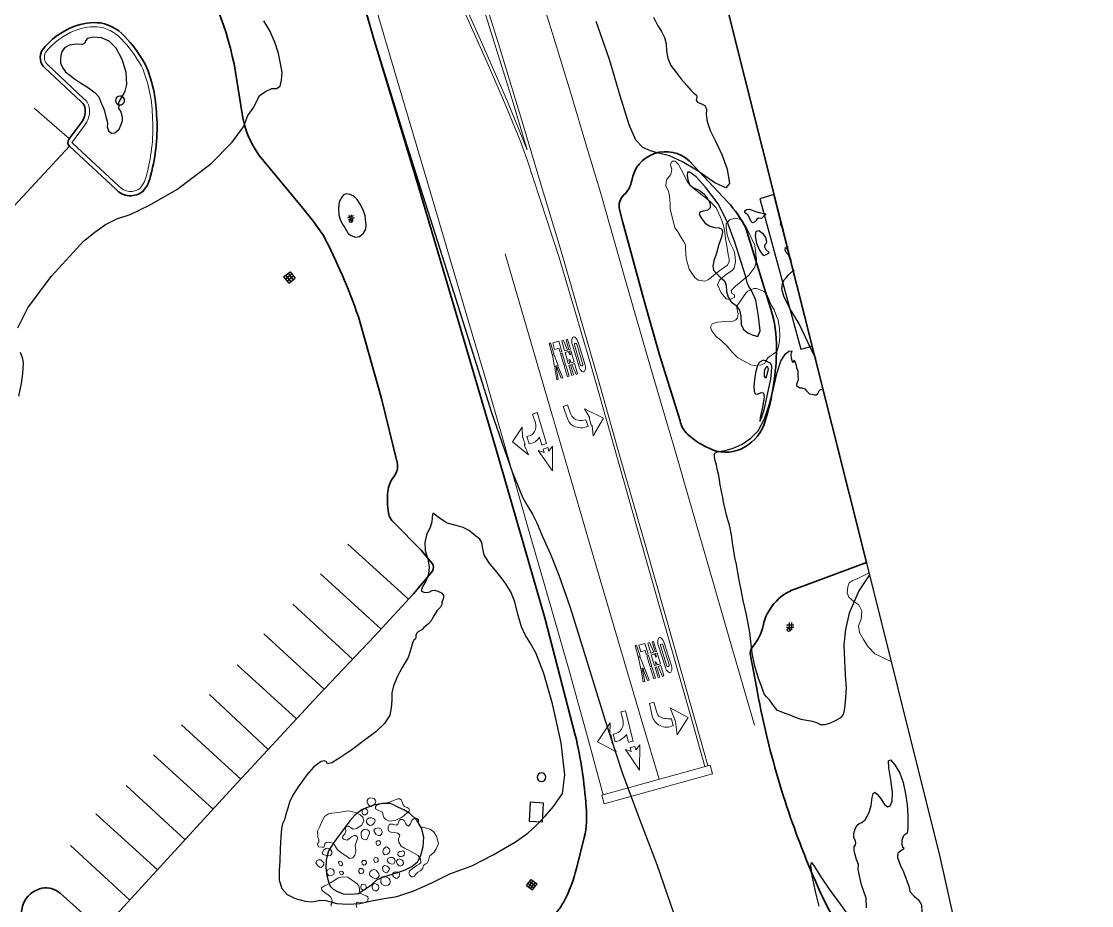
# Model space of a CAD drawing. Header units: metres. Extents: x 1167299 to 1168507, y 308548 to 309729.
# Drawn here: x 1168273 to 1168507.3, y 309280.7 to 309474.2 of the extents above; entities that cross this region are included whole.
import ezdxf

# ---------------------------------------------------------------- set-up
doc = ezdxf.new("R2010")
doc.units = ezdxf.units.M
for name, color, linetype in [('340_HVVBN-02_Sauer', 7, 'Continuous'), ('C-CONC-PAD', 51, 'Continuous'), ('Contour_Line_Intermediate', 8, 'Continuous'), ('Contour_Line_Major', 9, 'Continuous'), ('U-CATCHBASIN', 3, 'Continuous')]:
    doc.layers.add(name, color=color, linetype=linetype)
for name, color, linetype, lineweight in [('R-CURB', 6, 'Continuous', 20), ('R-PAVEMARK-LINE', 1, 'Continuous', 20), ('R-PAVEMARK-POLY', 4, 'Continuous', 20), ('R-PAVEMARK-SYMBOL', 3, 'Continuous', 20), ('R-ROAD-ASPH', 5, 'Continuous', 35), ('V-VEGETATION', 2, 'Continuous', 20)]:
    doc.layers.add(name, color=color, linetype=linetype, lineweight=lineweight)

# ---------------------------------------------------------------- blocks, each defined once
blk = doc.blocks.new('_U-CATCHBASIN')
for points in [[(-0.05, 0.05), (-0.05, -0.05)], [(-0.05, 0.05), (0.05, 0.05)], [(-0.046, 0.017), (0.046, 0.017)], [(-0.017, 0.046), (-0.017, -0.046)], [(0.017, 0.046), (0.017, -0.046)], [(0.05, 0.05), (0.05, -0.05)], [(-0.05, -0.05), (0.05, -0.05)], [(-0.046, -0.017), (0.046, -0.017)]]:
    blk.add_lwpolyline(points)
blk = doc.blocks.new('_U-CB-ROUND')
for points in [[(0.044, 0.014), (-0.044, 0.014)], [(-0.014, 0.044), (-0.014, -0.044)], [(0.014, 0.044), (0.014, -0.044)], [(0.044, -0.014), (-0.044, -0.014)]]:
    blk.add_lwpolyline(points)
blk.add_circle((-0.018, -0.043), 0.0191)

msp = doc.modelspace()

# ---------------------------------------------------------------- linework, layer by layer
at = {"layer": '340_HVVBN-02_Sauer'}
msp.add_lwpolyline([(1168027.3, 309625.94), (1168114.83, 309675.82), (1168332.88, 309728.86), (1168333.01, 309728.86), (1168367.58, 309697.08), (1168420.11, 309506.44), (1168461.01, 309343.73), (1168468.73, 309312.67), (1168473.91, 309292.01), (1168482.73, 309252.46), (1168501.53, 309163.05), (1168507.25, 309136.45), (1168397.91, 309135.52), (1168382.49, 309184.59), (1168185.69, 309135.89), (1168206.49, 308958.78), (1168201.19, 308819.89), (1168044.25, 308609.22)], dxfattribs=at)
at = {"layer": 'C-CONC-PAD'}
for points in [[(1168294.59, 309457.83, 1), (1168294.59, 309455.92), (1168294.59, 309455.92, 1.081365), (1168294.59, 309457.83)], [(1168386.84, 309309.71, 1), (1168386.84, 309307.82), (1168386.84, 309307.82, 1), (1168386.84, 309309.71)]]:
    msp.add_lwpolyline(points, format="xyb", close=True, dxfattribs=at)
for points in [[(1168437.74, 309436.31), (1168434.64, 309435.33), (1168443.6, 309402.46), (1168446.1, 309403.06), (1168437.74, 309436.31)], [(1168384.41, 309303.29), (1168384.18, 309299.18), (1168387.11, 309299.02), (1168387.33, 309303.13), (1168384.41, 309303.29)]]:
    msp.add_lwpolyline(points, close=True, dxfattribs=at)
at = {"layer": 'Contour_Line_Intermediate', "elevation": 74.98}
for points in [[(1168347.7, 309478.4), (1168357.33, 309447.27), (1168367.67, 309414.73), (1168375.94, 309388.59), (1168380.42, 309375.59), (1168382.79, 309369.94), (1168383.86, 309368.05), (1168384.9, 309366.36), (1168385.86, 309364.41), (1168387.11, 309361.47), (1168388.82, 309357.55), (1168390.67, 309352.99), (1168393.15, 309345.89), (1168396.23, 309336.1), (1168400.71, 309321.4), (1168404.61, 309309.59), (1168408.27, 309299.57), (1168412.13, 309289.69), (1168417.24, 309274.91)], [(1168411.36, 309475.09), (1168412.29, 309473.21), (1168413.13, 309471.95), (1168413.79, 309470.66), (1168414.16, 309469.28), (1168414.25, 309467.65), (1168414.54, 309466.09), (1168415.2, 309464.5), (1168416.38, 309462.87), (1168417.5, 309461.44), (1168418.7, 309460.1), (1168419.54, 309459.09), (1168420.23, 309458.49), (1168420.78, 309458.04), (1168420.85, 309457.55), (1168420.73, 309456.92), (1168420.97, 309456.45), (1168421.87, 309456.15), (1168422.59, 309455.72), (1168422.95, 309455.02), (1168422.93, 309453.81), (1168423.13, 309452.24), (1168423.77, 309450.26), (1168424.97, 309447.96), (1168426.31, 309445.05), (1168427.46, 309441.84), (1168427.99, 309438.72), (1168427.17, 309437.73), (1168424.78, 309438.8), (1168421.14, 309441.37), (1168417.75, 309443.45), (1168414.88, 309444.72), (1168412.48, 309445.32), (1168410.69, 309445.83), (1168409.02, 309446.57), (1168407.51, 309448.16), (1168406.01, 309451.52), (1168404.07, 309457.86), (1168401.71, 309465.84), (1168398.82, 309474.17)], [(1168272.26, 309407.14), (1168274.44, 309411.5), (1168279.58, 309418.33), (1168283.53, 309422.73), (1168286.62, 309426.05), (1168289.09, 309428.05), (1168291.4, 309429.73), (1168293.91, 309430.96), (1168296.8, 309431.9), (1168301.05, 309433.93), (1168307.05, 309437.35), (1168314.5, 309442.98), (1168319.15, 309447.7), (1168321.64, 309451.1), (1168322.61, 309453.54), (1168323.89, 309455.38), (1168325.16, 309457.91), (1168326.58, 309458.92), (1168327.82, 309459.49), (1168328.85, 309459.45), (1168329.67, 309459.96), (1168329.95, 309461.28), (1168330.11, 309462.95), (1168329.73, 309464.97), (1168329.32, 309467.13), (1168328.5, 309469.64), (1168327.33, 309472.21), (1168326.06, 309474.3)], [(1168439.8, 309428.76), (1168439.56, 309428.89), (1168439.43, 309429.36), (1168439.19, 309429.82), (1168439.4, 309430.39)], [(1168441.56, 309421.87), (1168441.22, 309422.33), (1168440.9, 309423.06), (1168440.43, 309423.59), (1168440.22, 309424.11), (1168440.27, 309424.7), (1168440.58, 309424.36), (1168440.76, 309425.06)], [(1168446.92, 309400.33), (1168445.86, 309402.42), (1168443.2, 309408.12), (1168441.19, 309411.32), (1168439.91, 309414.02), (1168439.48, 309415.57), (1168439.61, 309416.84), (1168439.94, 309417.6), (1168440.37, 309418.08), (1168441, 309418.77), (1168442.04, 309419.73)], [(1168442.09, 309419.71), (1168442.12, 309419.58)], [(1168458.68, 309353.07), (1168456.34, 309349.55), (1168454.18, 309344.69), (1168453.38, 309341.09), (1168453, 309337.72), (1168453.19, 309334.3), (1168453.35, 309331.12), (1168453.51, 309328.37), (1168453.38, 309326.17), (1168453.28, 309324.56), (1168453.11, 309323.46), (1168452.88, 309322.48), (1168452.27, 309321.79), (1168451.16, 309321.13), (1168449.88, 309320.51), (1168448.82, 309320.23), (1168448.02, 309320.27), (1168447.12, 309320.66), (1168446.15, 309320.94), (1168444.85, 309321.21), (1168443.66, 309321.39), (1168442.44, 309321.88), (1168441.3, 309322.34), (1168440.16, 309322.75), (1168439.29, 309323.07), (1168438.54, 309323.4), (1168438.04, 309323.91), (1168437.45, 309324.78), (1168436.79, 309325.69), (1168436.02, 309326.45), (1168435.6, 309327.02), (1168435.37, 309327.58), (1168434.99, 309328.68), (1168434.35, 309330.36), (1168433.52, 309333.09), (1168432.94, 309335.92), (1168432.64, 309338.51), (1168432.42, 309340.46), (1168432.08, 309342.39), (1168431.65, 309344.67), (1168431.01, 309347.42), (1168430.53, 309349.79), (1168430.23, 309351.14), (1168430.08, 309352.31), (1168429.81, 309353.56), (1168429.51, 309355.32), (1168429.18, 309356.83), (1168428.98, 309358.29), (1168428.68, 309360.05), (1168428.45, 309361.78), (1168428.13, 309363.25), (1168427.93, 309364.23), (1168427.66, 309365.13), (1168427.32, 309366.13), (1168427.05, 309367.41), (1168426.69, 309368.98), (1168426.54, 309370.05), (1168426.33, 309370.93), (1168426.2, 309371.72), (1168425.99, 309372.72), (1168425.82, 309373.82), (1168425.68, 309374.82), (1168425.38, 309375.9), (1168425.15, 309377.03), (1168424.9, 309378.11), (1168424.69, 309378.91), (1168424.69, 309379.45), (1168424.87, 309379.76), (1168425.61, 309380.02), (1168427.05, 309380.3), (1168428.78, 309380.81), (1168430.79, 309381.66), (1168432.67, 309382.93), (1168434.28, 309384.6), (1168435.67, 309387.2), (1168436.72, 309390.23), (1168437.73, 309394.15), (1168438.45, 309397.35), (1168439.22, 309399.81), (1168440.16, 309401.31), (1168441.01, 309402.03), (1168441.54, 309402.1), (1168441.66, 309401.94), (1168441.52, 309401.72), (1168441.44, 309401.27), (1168441.5, 309400.53), (1168441.75, 309399.75), (1168441.94, 309399.5), (1168442.1, 309399.7), (1168442.14, 309400.03), (1168442.26, 309399.88), (1168442.45, 309399.35), (1168442.65, 309398.41), (1168442.94, 309397.66), (1168442.96, 309396.67), (1168443, 309395.73), (1168442.78, 309395.17), (1168442.64, 309394.8), (1168442.68, 309394.51), (1168442.94, 309394.24), (1168443.4, 309393.96), (1168443.84, 309393.96), (1168444.47, 309393.76), (1168444.86, 309393.32), (1168445.49, 309392.7), (1168445.93, 309392.58), (1168446.3, 309392.5), (1168446.6, 309392.45), (1168446.96, 309392.48), (1168447.37, 309392.76), (1168447.66, 309393.31), (1168447.93, 309393.65), (1168448.53, 309393.76)], [(1168272.47, 309392.15), (1168273.05, 309394.9), (1168273.37, 309397.05), (1168273.41, 309398.44), (1168273.46, 309399.34), (1168273.34, 309400.32), (1168272.8, 309401.72)], [(1168458.02, 309280.2), (1168457.94, 309282.31), (1168456.91, 309285.21), (1168456.42, 309287.23), (1168456.15, 309288.69), (1168456.25, 309289.68), (1168455.79, 309290.81), (1168455.49, 309291.78), (1168455.32, 309292.71), (1168455.31, 309293.52), (1168455.58, 309293.95), (1168455.67, 309294.32), (1168455.57, 309294.78), (1168455.23, 309295.59), (1168455.22, 309296.46), (1168455.54, 309297.47), (1168455.93, 309298.3), (1168456.37, 309298.67), (1168457, 309298.9), (1168457.69, 309299.46), (1168458.58, 309301.03), (1168459.03, 309302.56), (1168459.25, 309304.32), (1168459.44, 309305.19), (1168459.79, 309305.52), (1168460.35, 309305.07), (1168461.04, 309304.19), (1168461.9, 309302.83), (1168462.59, 309302.32), (1168463.16, 309302.55), (1168463.57, 309303.56), (1168463.65, 309305.38), (1168463.42, 309307.75), (1168462.89, 309310.82), (1168462.79, 309312.34), (1168463.21, 309312.58), (1168464.18, 309311.49), (1168465.26, 309309.68), (1168466.02, 309307.65), (1168466.51, 309305.11), (1168466.87, 309302.76), (1168467.05, 309300.49), (1168467.06, 309298.14), (1168466.93, 309296.87), (1168466.73, 309296.35), (1168466.43, 309296.32), (1168466.09, 309295.95), (1168465.71, 309294.99), (1168465.7, 309294.09), (1168465.9, 309293.55), (1168466.17, 309293.31), (1168466.05, 309293.04), (1168465.47, 309292.7), (1168464.86, 309292.14), (1168464.75, 309291.19), (1168465.37, 309289.61), (1168466.1, 309288.11), (1168467.3, 309284.69), (1168467.5, 309283.77), (1168468.33, 309282.81), (1168469.44, 309281.9), (1168470, 309280.82), (1168470.13, 309279.25)], [(1168447.61, 309280.54), (1168446.84, 309283.77), (1168446.12, 309287.24), (1168445.77, 309289.48), (1168445.93, 309290.09), (1168446.51, 309289.34), (1168447.97, 309286.96), (1168449.81, 309284.28), (1168452.45, 309280.74), (1168454.33, 309278.03)], [(1168415.25, 309282.59), (1168415.25, 309282.59)]]:
    msp.add_lwpolyline(points, dxfattribs=at)
at = {"layer": 'Contour_Line_Intermediate'}
for points, elevation in [([(1168294.25, 309455.91), (1168294.46, 309456.59), (1168295.23, 309457.98), (1168295.74, 309458.88), (1168296.08, 309460.38), (1168295.93, 309462.97), (1168295.16, 309465.68), (1168293.75, 309468.32), (1168292.21, 309469.82), (1168290.56, 309470.56), (1168288.73, 309470.69), (1168287.51, 309470.42), (1168287.03, 309469.92), (1168286.92, 309469.37), (1168286.39, 309469.1), (1168285.06, 309469.18), (1168283.57, 309468.97), (1168282.46, 309468.37), (1168281.87, 309467.48), (1168281.69, 309466.7), (1168281.57, 309465.95), (1168281.6, 309465.04), (1168282, 309464.05), (1168282.69, 309463.15), (1168283.62, 309462.38), (1168284.64, 309461.57), (1168285.98, 309460.68), (1168287.73, 309459.65), (1168289.21, 309458.54), (1168290, 309457.62), (1168290.3, 309456.85), (1168290.52, 309456.23), (1168290.83, 309455.52), (1168291.19, 309454.58), (1168291.54, 309453.26), (1168291.81, 309452.36), (1168291.86, 309451.66), (1168291.8, 309451.06), (1168292.12, 309450.18), (1168292.74, 309449.68), (1168293.5, 309449.76), (1168294.42, 309450.56), (1168294.79, 309451.47), (1168295.17, 309452.4), (1168295.12, 309453.11), (1168295.02, 309453.79), (1168294.76, 309454.48), (1168294.32, 309455.09), (1168294.41, 309455.71), (1168294.25, 309455.91)], 75.29), ([(1168434.34, 309409.64), (1168433.76, 309413.19), (1168432.83, 309415.3), (1168432.24, 309416.17), (1168431.87, 309417.04), (1168431.49, 309418.52), (1168430.54, 309421.49), (1168429.19, 309425.85), (1168427.51, 309430.35), (1168425.49, 309434.25), (1168422.77, 309437.92), (1168420.7, 309440.13), (1168419.32, 309441.2), (1168418.81, 309441.14), (1168418.73, 309440.41), (1168418.89, 309439.49), (1168419.28, 309438.5), (1168420.01, 309437.82), (1168421.33, 309437.2), (1168422.35, 309436.44), (1168423.23, 309435.28), (1168423.78, 309434.21), (1168423.8, 309433.38), (1168423.27, 309432.84), (1168422.22, 309432.64), (1168421.5, 309432.42), (1168421.34, 309431.94), (1168421.78, 309431.17), (1168422.62, 309430.08), (1168423.57, 309429.44), (1168424.71, 309429.04), (1168425.71, 309428.99), (1168426.3, 309428.71), (1168426.44, 309428.08), (1168426.22, 309426.98), (1168425.67, 309425.32), (1168425.18, 309423.42), (1168424.56, 309421.76), (1168424.33, 309420.61), (1168424.5, 309419.71), (1168425.21, 309418.93), (1168426.14, 309418.07), (1168426.9, 309417.39), (1168427.25, 309416.45), (1168427.34, 309415.04), (1168427.69, 309413.82), (1168428.39, 309412.81), (1168429.49, 309411.97), (1168430.16, 309410.95), (1168430.47, 309409.66), (1168430.55, 309407.87), (1168431.07, 309406.75), (1168432.01, 309405.98), (1168432.99, 309405.59), (1168434.2, 309405.21), (1168434.68, 309406.48), (1168434.34, 309409.64)], 75.29), ([(1168435.61, 309431.58), (1168435.03, 309431.01), (1168434.38, 309431.07), (1168433.97, 309430.87), (1168433.75, 309430.55), (1168433.46, 309430.2), (1168433.07, 309430.1), (1168432.68, 309430.46), (1168432.4, 309431.15), (1168432, 309431.84), (1168431.61, 309432.09), (1168431.35, 309432.33), (1168431.36, 309432.7), (1168431.71, 309433), (1168432.31, 309433.08), (1168432.96, 309432.86), (1168433.66, 309432.54), (1168434.48, 309432.36), (1168435.94, 309432.06), (1168435.61, 309431.58)], 74.98), ([(1168435.52, 309422.83), (1168435.05, 309423.48), (1168434.53, 309424.32), (1168434.02, 309425.58), (1168433.68, 309427.26), (1168433.84, 309428.29), (1168434.46, 309428.41), (1168435.22, 309427.8), (1168435.89, 309426.84), (1168436.12, 309426.1), (1168436, 309425.58), (1168435.68, 309425.22), (1168435.65, 309424.8), (1168435.97, 309424.22), (1168436.61, 309423.66), (1168436.54, 309423.35), (1168435.52, 309422.83)], 74.98), ([(1168437.19, 309397.38), (1168437.29, 309398.73), (1168436.99, 309399.41), (1168436.35, 309399.66), (1168435.88, 309399.9), (1168435.45, 309400.03), (1168435, 309399.85), (1168434.51, 309399.54), (1168434.23, 309398.98), (1168433.95, 309398.32), (1168433.69, 309397.25), (1168433.48, 309395.7), (1168433.3, 309394.31), (1168433.42, 309393.28), (1168433.64, 309392.64), (1168434.14, 309392.57), (1168434.96, 309392.96), (1168435.48, 309392.89), (1168435.57, 309391.86), (1168435.23, 309389.76), (1168434.71, 309387.5), (1168434.64, 309386.6), (1168435, 309387.33), (1168435.68, 309389.47), (1168436.5, 309393.23), (1168437.04, 309395.87), (1168437.19, 309397.38)], 75.29), ([(1168436.33, 309397.38), (1168435.96, 309396.07), (1168435.7, 309396.49), (1168435.7, 309397.26), (1168435.71, 309397.91), (1168435.92, 309398.46), (1168436.24, 309398.72), (1168436.44, 309398.13), (1168436.33, 309397.38)], 75.29), ([(1168362.86, 309285.68), (1168366.8, 309287.62), (1168371.62, 309289.41), (1168376.29, 309291.83), (1168381.17, 309294.62), (1168383.88, 309296.52), (1168385.83, 309298.35), (1168387.65, 309300.26), (1168389.52, 309302.38), (1168391.45, 309305.23), (1168391.93, 309309.33), (1168391.19, 309316.33), (1168389.26, 309324.8), (1168387.37, 309331.44), (1168385.63, 309335.96), (1168384.39, 309338.2), (1168383.27, 309339.9), (1168382.48, 309341.69), (1168381.68, 309344.44), (1168381, 309347.12), (1168380.17, 309349.36), (1168378.94, 309351.28), (1168377.42, 309353.23), (1168375.33, 309355.74), (1168374.33, 309357.47), (1168373.98, 309359.09), (1168373.8, 309360.12), (1168373.33, 309360.9), (1168372.41, 309361.62), (1168371.64, 309362.22), (1168370.9, 309362.87), (1168369.68, 309363.4), (1168368.2, 309363.88), (1168366.18, 309364.4), (1168364.57, 309365.45), (1168363.62, 309366.21), (1168363.18, 309366.53), (1168362.99, 309366.27), (1168362.93, 309365.62), (1168362.87, 309364.63), (1168362.48, 309363.44), (1168361.76, 309362.05), (1168361.3, 309360.15), (1168361.4, 309358.38), (1168361.97, 309356.47), (1168362.28, 309354.83), (1168362.15, 309353.24), (1168361.56, 309351.64), (1168360.92, 309350.59), (1168360.56, 309349.87), (1168360.62, 309349.49), (1168361.1, 309349.24), (1168361.77, 309349.2), (1168362.41, 309349.37), (1168362.92, 309349.66), (1168363.46, 309349.73), (1168364.16, 309349.49), (1168364.97, 309349.11), (1168365.39, 309348.56), (1168365.42, 309348.06), (1168365.24, 309347.56), (1168365.05, 309347.1), (1168365.02, 309346.57), (1168364.73, 309346.01), (1168364.02, 309345.27), (1168363.5, 309344.46), (1168363.1, 309343.75), (1168362.69, 309342.99), (1168362.13, 309342.31), (1168361.14, 309341.56), (1168360.65, 309341.01), (1168359.86, 309340.58), (1168359.52, 309340.2), (1168359.33, 309339.77), (1168359.36, 309339.29), (1168359.22, 309338.96), (1168358.86, 309338.67), (1168358.62, 309338.1), (1168358.24, 309336.83), (1168357.7, 309335), (1168356.4, 309332.76), (1168355.36, 309330.86), (1168354.45, 309328.81), (1168354.12, 309327.25), (1168354.07, 309325.62), (1168353.98, 309323.98), (1168353.64, 309322.37), (1168352.5, 309320.53), (1168350.59, 309318.7), (1168348.04, 309316.79), (1168345.37, 309314.77), (1168342.71, 309312.99), (1168340.98, 309311.93), (1168340.05, 309311.72), (1168339.77, 309312.17), (1168339.36, 309312.39), (1168338.63, 309312.23), (1168337.04, 309311.03), (1168335.47, 309309.31), (1168333.6, 309306.68), (1168332.47, 309304.84), (1168331.7, 309303.34), (1168331.33, 309302.01), (1168330.87, 309300.69), (1168330.6, 309299.44), (1168330.2, 309298.59), (1168329.97, 309297.53), (1168329.8, 309295.7), (1168329.63, 309293.14), (1168329.58, 309290.51), (1168329.42, 309288.37), (1168329.46, 309286.24), (1168330.03, 309284.42), (1168331.23, 309283.12), (1168332.95, 309282.26), (1168335.12, 309281.65), (1168336.54, 309281.49), (1168337.44, 309281.65), (1168338.34, 309281.88), (1168339.69, 309281.77), (1168342.06, 309281.17), (1168344.45, 309280.97), (1168347.09, 309281.16), (1168350.04, 309281.8), (1168352.83, 309282.28), (1168355.21, 309282.65), (1168358.95, 309283.93), (1168362.86, 309285.68)], 74.98), ([(1168346.84, 309283.33), (1168349.75, 309285.3), (1168350.83, 309286.29), (1168351.89, 309286.81), (1168353.23, 309287.3), (1168354.93, 309287.75), (1168356.85, 309288.41), (1168358.48, 309289.21), (1168359.69, 309290.3), (1168360.45, 309291.66), (1168360.97, 309293.61), (1168361.1, 309295.65), (1168360.62, 309297.63), (1168359.57, 309299.35), (1168358.01, 309300.85), (1168356.73, 309301.67), (1168355.55, 309302.13), (1168354.97, 309302.42), (1168354.45, 309302.77), (1168353.71, 309303.04), (1168352.03, 309303.06), (1168350.07, 309302.66), (1168347.64, 309301.73), (1168345.99, 309300.5), (1168344.88, 309299.2), (1168343.97, 309297.91), (1168342.76, 309296.41), (1168341.41, 309294.51), (1168340.26, 309292.65), (1168339.7, 309290.68), (1168339.69, 309288.96), (1168339.87, 309287.27), (1168340.22, 309285.87), (1168340.63, 309284.92), (1168341.25, 309284.31), (1168342.2, 309283.79), (1168343.42, 309283.27), (1168345.37, 309283.16), (1168346.84, 309283.33)], 75.29)]:
    msp.add_lwpolyline(points, close=True, dxfattribs=dict(at, elevation=elevation))
at = {"layer": 'Contour_Line_Major', "elevation": 74.68}
msp.add_lwpolyline([(1168348.4, 309430.18), (1168348.3, 309431.62), (1168347.84, 309432.92), (1168347.14, 309434.14), (1168346.49, 309435.19), (1168345.75, 309435.92), (1168344.92, 309436.29), (1168344.28, 309436.45), (1168343.56, 309436.24), (1168343.17, 309435.69), (1168342.58, 309434.7), (1168342.42, 309433.27), (1168342.51, 309431.86), (1168342.9, 309430.58), (1168343.4, 309429.63), (1168343.78, 309429.06), (1168344.07, 309428.66), (1168344.22, 309428.25), (1168344.58, 309427.73), (1168345.17, 309427.33), (1168346.13, 309426.96), (1168346.99, 309427.11), (1168347.89, 309427.79), (1168348.31, 309428.58), (1168348.46, 309429.34), (1168348.51, 309429.79), (1168348.4, 309430.18)], close=True, dxfattribs=at)
at = {"layer": 'R-CURB'}
for points in [[(1168277.55, 309467.85, -0.136192), (1168284.49, 309473.04), (1168284.49, 309473.04, -0.116696), (1168290.33, 309473.82), (1168290.33, 309473.82, -0.182893), (1168296.25, 309470.2), (1168296.25, 309470.2, -0.055226), (1168300.12, 309464.8), (1168300.12, 309464.8, -0.095845), (1168302.63, 309453.66), (1168302.63, 309453.66, -0.082269), (1168301.36, 309440.56), (1168301.36, 309440.56, -0.120166), (1168299.7, 309437.04), (1168299.7, 309437.04, -0.41491), (1168293.69, 309437.48), (1168283.56, 309446.83, -0.406915), (1168283.48, 309448.43), (1168286.14, 309451.95, 0.18144), (1168287, 309454.88), (1168287, 309454.88, 0.207441), (1168286.12, 309456.56), (1168278.15, 309463.99, -0.345473), (1168277.55, 309467.85)], [(1168278.32, 309467.35, -0.134929), (1168284.82, 309472.19), (1168284.82, 309472.19, -0.115775), (1168290.2, 309472.91), (1168290.2, 309472.91, -0.182669), (1168295.55, 309469.61), (1168295.55, 309469.61, -0.055126), (1168299.3, 309464.39), (1168299.3, 309464.39, -0.095603), (1168301.71, 309453.62), (1168301.71, 309453.62, -0.082553), (1168300.47, 309440.77), (1168300.47, 309440.77, -0.118156), (1168299.04, 309437.68), (1168299.04, 309437.68, -0.412332), (1168294.35, 309438.12), (1168284.19, 309447.5, -0.433876), (1168284.18, 309447.84), (1168286.87, 309451.4, 0.18144), (1168287.92, 309454.95), (1168287.92, 309454.95, 0.204714), (1168286.73, 309457.25), (1168278.78, 309464.66, -0.337607), (1168278.32, 309467.35)]]:
    msp.add_lwpolyline(points, format="xyb", close=True, dxfattribs=at)
at = {"layer": 'R-PAVEMARK-LINE'}
for points in [[(1168316.93, 309650.08), (1168320.71, 309639.95), (1168325.48, 309626.64), (1168330.52, 309612.15), (1168335.38, 309598.46), (1168339.37, 309587.04), (1168342.88, 309577.06), (1168347.04, 309564.52), (1168351.63, 309550.82), (1168356.12, 309537.05), (1168363.01, 309515.41), (1168367.29, 309502.04), (1168372.14, 309486.26), (1168377.49, 309469.05), (1168382.57, 309452.5), (1168386.82, 309438.29), (1168391.19, 309423.88), (1168395.41, 309409.23), (1168399.27, 309395.89), (1168403.67, 309380.29), (1168409.64, 309359.49), (1168415.85, 309337.65), (1168423.27, 309311.31)], [(1168384.06, 309488.15), (1168389.25, 309471.52), (1168393.19, 309458.64), (1168396.95, 309446.13), (1168399.82, 309436.48), (1168401.91, 309429.29), (1168405.41, 309416.97), (1168409.93, 309401.24), (1168413.44, 309389.34), (1168415.93, 309380.74), (1168420.27, 309365.78), (1168423.39, 309354.96), (1168427.86, 309339.46), (1168433.51, 309320.15)], [(1168400.39, 309304.95), (1168396.92, 309317.61), (1168392.78, 309332.62), (1168387.57, 309350.69), (1168383.9, 309363.52), (1168378.33, 309383.02), (1168374.58, 309396.02), (1168371.72, 309405.79), (1168366.39, 309423.8), (1168362.57, 309436.72), (1168355.11, 309461.78), (1168349.2, 309481.97)], [(1168369.17, 309479.75), (1168373.42, 309470.24), (1168379.43, 309456.62), (1168383.73, 309446.09), (1168380.67, 309456.37), (1168374.33, 309476.65)], [(1168422.6, 309311.12), (1168419.57, 309322.04), (1168413.37, 309343.8), (1168407.79, 309363.26), (1168402.5, 309382.08), (1168397.41, 309399.72), (1168390.74, 309422.47), (1168383.83, 309443.66), (1168382.36, 309447.72), (1168378.54, 309456.92), (1168374.96, 309465.17), (1168369.08, 309478.35)], [(1168283.53, 309448.49), (1168275.86, 309455.14)], [(1168217.74, 309375.9), (1168236.8, 309396.56), (1168283.54, 309446.84)], [(1168403.3, 309339.83), (1168397.17, 309360.71), (1168392.67, 309376.04), (1168389.1, 309388.26), (1168384.17, 309405.26), (1168378.94, 309423.32)], [(1168344.44, 309359.8), (1168357.73, 309347.72)], [(1168338.46, 309353.25), (1168351.74, 309341.17)], [(1168332.41, 309346.66), (1168345.53, 309334.6)], [(1168326.1, 309340.14), (1168339.3, 309328.05)], [(1168412.58, 309308.34), (1168409.04, 309320.34), (1168403.3, 309339.83)], [(1168320.26, 309333.35), (1168333.23, 309321.53)], [(1168314.22, 309326.89), (1168327.06, 309314.87)], [(1168308.05, 309320.27), (1168321.03, 309308.36)], [(1168314.97, 309301.77), (1168301.93, 309313.7)], [(1168295.95, 309306.98), (1168308.85, 309295.1)], [(1168302.79, 309288.49), (1168289.31, 309300.79)], [(1168283.75, 309293.86), (1168296.73, 309281.87)]]:
    msp.add_lwpolyline(points, dxfattribs=at)
at = {"layer": 'R-PAVEMARK-POLY'}
msp.add_lwpolyline([(1168424.28, 309309.5), (1168400.57, 309302.92), (1168400.03, 309304.86), (1168423.74, 309311.44), (1168424.28, 309309.5)], close=True, dxfattribs=at)
at = {"layer": 'R-PAVEMARK-SYMBOL'}
for points in [[(1168392.57, 309402.24), (1168391.65, 309404.35), (1168391.28, 309404.24), (1168391.92, 309402.05), (1168392.57, 309402.24)], [(1168393.2, 309402.43), (1168392.57, 309404.6), (1168392.26, 309404.51), (1168392.87, 309402.33), (1168393.2, 309402.43)], [(1168389.56, 309401.41), (1168389.19, 309401.3), (1168388.52, 309403.74), (1168388.84, 309403.84), (1168389.56, 309401.41)], [(1168391.33, 309401.87), (1168390.63, 309404.21), (1168389.35, 309403.83), (1168389.73, 309402.35), (1168390.68, 309402.63), (1168390.94, 309401.75), (1168391.33, 309401.87)], [(1168393.3, 309402.07), (1168393.99, 309399.66), (1168393.33, 309399.46), (1168393.03, 309400.16), (1168392.85, 309400.1), (1168393.07, 309399.38), (1168392.73, 309399.28), (1168392.03, 309401.69), (1168392.72, 309401.9), (1168393.03, 309401.19), (1168393.18, 309401.24), (1168392.97, 309401.97), (1168393.3, 309402.07)], [(1168389.62, 309401.22), (1168389.24, 309401.11), (1168389.7, 309398.55), (1168390.02, 309398.65), (1168390, 309398.76), (1168390.13, 309398.79), (1168390.16, 309398.69), (1168390.48, 309398.78), (1168389.62, 309401.22)], [(1168391.41, 309401.59), (1168391.02, 309401.48), (1168391.75, 309399.02), (1168392.14, 309399.14), (1168391.41, 309401.59)], [(1168390.06, 309398.46), (1168390.54, 309395.85), (1168390.21, 309395.76), (1168389.74, 309398.36), (1168390.06, 309398.46)], [(1168390.54, 309398.6), (1168391.51, 309396.18), (1168391.13, 309396.07), (1168390.23, 309398.51), (1168390.54, 309398.6)], [(1168392.21, 309398.91), (1168391.82, 309398.79), (1168392.53, 309396.42), (1168392.92, 309396.53), (1168392.21, 309398.91)], [(1168393.17, 309399.03), (1168392.83, 309398.93), (1168393.48, 309396.69), (1168393.83, 309396.79), (1168393.17, 309399.03)], [(1168394.09, 309399.31), (1168393.48, 309399.12), (1168394.43, 309396.91), (1168394.74, 309397.03), (1168394.09, 309399.31)], [(1168397.4, 309387.42), (1168397.27, 309387.38), (1168397.78, 309385.7), (1168397.94, 309385.75), (1168398.15, 309383.47), (1168400.43, 309387.37), (1168396.27, 309389.36), (1168397.4, 309387.42)], [(1168382.65, 309385.35), (1168380.54, 309382.16), (1168383.99, 309379.33), (1168383.09, 309381.48), (1168383.26, 309381.53), (1168382.77, 309383.13), (1168382.68, 309383.11), (1168382.65, 309385.35)], [(1168386.13, 309380.3), (1168389.28, 309375.81), (1168389.26, 309381.23), (1168388.45, 309380.09), (1168388.22, 309380.95), (1168387.21, 309380.56), (1168387.45, 309379.85), (1168386.13, 309380.3)], [(1168408.42, 309335.25), (1168407.67, 309337.67), (1168407.35, 309337.57), (1168408.05, 309335.14), (1168408.42, 309335.25)], [(1168410.18, 309335.74), (1168409.45, 309338.07), (1168408.17, 309337.67), (1168408.58, 309336.19), (1168409.52, 309336.49), (1168409.8, 309335.62), (1168410.18, 309335.74)], [(1168411.41, 309336.13), (1168410.46, 309338.22), (1168410.1, 309338.11), (1168410.77, 309335.93), (1168411.41, 309336.13)], [(1168412.04, 309336.32), (1168411.71, 309336.22), (1168411.07, 309338.39), (1168411.39, 309338.49), (1168412.04, 309336.32)], [(1168408.48, 309335.07), (1168409.37, 309332.64), (1168409.06, 309332.54), (1168409.02, 309332.64), (1168408.9, 309332.61), (1168408.92, 309332.5), (1168408.6, 309332.4), (1168408.1, 309334.95), (1168408.48, 309335.07)], [(1168410.26, 309335.46), (1168409.88, 309335.34), (1168410.64, 309332.9), (1168411.03, 309333.02), (1168410.26, 309335.46)], [(1168412.15, 309335.96), (1168412.87, 309333.56), (1168412.22, 309333.35), (1168411.91, 309334.05), (1168411.72, 309333.99), (1168411.95, 309333.27), (1168411.61, 309333.17), (1168410.88, 309335.57), (1168411.57, 309335.78), (1168411.89, 309335.08), (1168412.04, 309335.13), (1168411.82, 309335.86), (1168412.15, 309335.96)], [(1168408.96, 309332.31), (1168408.64, 309332.21), (1168409.14, 309329.62), (1168409.47, 309329.71), (1168408.96, 309332.31)], [(1168409.44, 309332.46), (1168409.13, 309332.36), (1168410.06, 309329.93), (1168410.44, 309330.05), (1168409.44, 309332.46)], [(1168411.1, 309332.79), (1168411.84, 309330.42), (1168411.45, 309330.3), (1168410.72, 309332.67), (1168411.1, 309332.79)], [(1168412.06, 309332.93), (1168412.75, 309330.7), (1168412.4, 309330.59), (1168411.72, 309332.82), (1168412.06, 309332.93)], [(1168412.98, 309333.21), (1168413.66, 309330.95), (1168413.35, 309330.82), (1168412.36, 309333.02), (1168412.98, 309333.21)], [(1168416.21, 309320.97), (1168416.57, 309318.06), (1168418.98, 309321.87), (1168415, 309323.93), (1168416.21, 309320.97)], [(1168401.9, 309320.69), (1168399.12, 309316.55), (1168403.18, 309314.35), (1168402.24, 309316.48), (1168402.38, 309316.49), (1168402.02, 309318.12), (1168401.79, 309318.03), (1168401.9, 309320.69)], [(1168405.26, 309314.81), (1168408.3, 309310.32), (1168408.35, 309315.83), (1168407.51, 309314.74), (1168407.25, 309315.53), (1168406.28, 309315.26), (1168406.51, 309314.39), (1168405.26, 309314.81)]]:
    msp.add_lwpolyline(points, close=True, dxfattribs=at)
for points in [[(1168393.64, 309403.37), (1168395.08, 309398.54, 0.131385), (1168395.75, 309397.55), (1168395.75, 309397.55, 0.47655), (1168396.36, 309397.69), (1168396.36, 309397.69, 0.171609), (1168396.4, 309398.93), (1168394.97, 309403.75, 0.130703), (1168394.17, 309405.06), (1168394.17, 309405.06, 0.539081), (1168393.62, 309404.91), (1168393.62, 309404.91, 0.215469), (1168393.64, 309403.37)], [(1168395.39, 309398.9, 0.894758), (1168395.92, 309399.12), (1168394.61, 309403.55, 0.967112), (1168394.06, 309403.38), (1168395.39, 309398.9)], [(1168391.62, 309389.92), (1168392.62, 309387.02, 0.197615), (1168393.85, 309385.62), (1168393.85, 309385.62, 0.222699), (1168397.05, 309385.56), (1168396.58, 309386.98), (1168395.72, 309386.85, -0.211996), (1168393.93, 309387.33), (1168393.93, 309387.33, -0.148109), (1168393.22, 309388.38), (1168392.54, 309390.27), (1168391.62, 309389.92)], [(1168385.9, 309388.55), (1168384.91, 309388.25), (1168385.52, 309386.29, -0.197446), (1168385.35, 309384.41), (1168385.35, 309384.41, -0.162699), (1168384.57, 309383.65), (1168384.57, 309383.65, -0.054619), (1168383.64, 309383.32), (1168384.17, 309381.7, 0.218618), (1168386.39, 309383.18), (1168386.9, 309381.47), (1168387.93, 309381.81), (1168385.9, 309388.55)], [(1168412.47, 309337.55), (1168413.97, 309332.75, 0.131385), (1168414.66, 309331.77), (1168414.66, 309331.77, 0.47655), (1168415.27, 309331.91), (1168415.27, 309331.91, 0.171609), (1168415.29, 309333.15), (1168413.79, 309337.96, 0.130703), (1168412.98, 309339.25), (1168412.98, 309339.25, 0.539081), (1168412.43, 309339.1), (1168412.43, 309339.1, 0.215469), (1168412.47, 309337.55)], [(1168414.28, 309333.11, 0.894758), (1168414.81, 309333.34), (1168413.44, 309337.75, 0.967112), (1168412.89, 309337.57), (1168414.28, 309333.11)], [(1168415.28, 309321.59), (1168414.53, 309321.58, -0.091388), (1168413.09, 309321.82), (1168413.09, 309321.82, -0.22094), (1168412.2, 309322.71), (1168411.47, 309325.2), (1168410.51, 309324.91), (1168411.09, 309322.23, 0.233489), (1168412.81, 309320.07), (1168412.81, 309320.07, 0.220436), (1168415.68, 309320.05), (1168415.28, 309321.59)], [(1168405.44, 309318.14), (1168405.91, 309316.47), (1168406.93, 309316.7), (1168405.21, 309323.31), (1168404.25, 309323.06), (1168404.71, 309321.12, -0.28489), (1168403.92, 309318.8), (1168403.92, 309318.8, -0.143373), (1168402.52, 309318.2), (1168402.95, 309316.53, 0.201266), (1168405.44, 309318.14)]]:
    msp.add_lwpolyline(points, format="xyb", close=True, dxfattribs=at)
at = {"layer": 'R-ROAD-ASPH'}
for points in [[(1168388.53, 309277.56, 0.089332), (1168391.72, 309281.54), (1168391.72, 309281.54, 0.068006), (1168394.49, 309288.84), (1168396.19, 309295.57, 0.093423), (1168396.6, 309302.32), (1168396.6, 309302.32, 0.042041), (1168394.26, 309318.01), (1168387.57, 309343.62), (1168376.95, 309380.48), (1168368.12, 309410.44), (1168359.41, 309439.7), (1168350.16, 309470.28), (1168340.71, 309503.68)], [(1168423.67, 309492.29), (1168457.99, 309355.77), (1168442.27, 309349.96, 0.252191), (1168435.35, 309341.92), (1168435.35, 309341.92, -0.123186), (1168433.08, 309337.35), (1168433.08, 309337.35, 0.22853), (1168432.57, 309335.44), (1168433.91, 309328.57, 0.015737), (1168436, 309318.37), (1168436, 309318.37, 0.013491), (1168438.66, 309308.41), (1168438.66, 309308.41, 0.012565), (1168441.81, 309298.71), (1168441.81, 309298.71, 0.02034), (1168447.41, 309284.65), (1168447.41, 309284.65, 0.038716), (1168453.05, 309274.25)], [(1168308.75, 309490.56, -0.097723), (1168319.57, 309464.85), (1168321.32, 309453.93, 0.117362), (1168325.09, 309444.8), (1168334.6, 309433.31, -0.021591), (1168339.12, 309427.33), (1168339.12, 309427.33, -0.037791), (1168346.79, 309409.49), (1168351.82, 309391.65), (1168355.25, 309377.63, -0.234308), (1168354.55, 309374.53), (1168354.55, 309374.53, 0.14554), (1168353.21, 309371.27), (1168353.21, 309371.27, 0.068163), (1168353.37, 309366.6), (1168353.37, 309366.6, 0.169861), (1168354.54, 309364.48), (1168360.53, 309358.46), (1168362.91, 309355.57, -0.333693), (1168362.99, 309353.86), (1168358.81, 309348.9), (1168350.27, 309339.57), (1168337.96, 309326.65), (1168318.58, 309305.71), (1168290.62, 309275.22), (1168281.5, 309283.39, 0.237543), (1168277.53, 309284.47), (1168277.53, 309284.47, 0.254879), (1168273.4, 309280.98), (1168273.4, 309280.98, 0.166061), (1168273.27, 309277.77)]]:
    msp.add_lwpolyline(points, format="xyb", dxfattribs=at)
for points in [[(1168277.55, 309467.85, -0.136192), (1168284.49, 309473.04), (1168284.49, 309473.04, -0.116696), (1168290.33, 309473.82), (1168290.33, 309473.82, -0.182893), (1168296.25, 309470.2), (1168296.25, 309470.2, -0.055226), (1168300.12, 309464.8), (1168300.12, 309464.8, -0.095845), (1168302.63, 309453.66), (1168302.63, 309453.66, -0.082269), (1168301.36, 309440.56), (1168301.36, 309440.56, -0.120166), (1168299.7, 309437.04), (1168299.7, 309437.04, -0.41491), (1168293.69, 309437.48), (1168283.56, 309446.83, -0.406915), (1168283.48, 309448.43), (1168286.14, 309451.95, 0.18144), (1168287, 309454.88), (1168287, 309454.88, 0.207441), (1168286.12, 309456.56), (1168278.15, 309463.99, -0.345473), (1168277.55, 309467.85)], [(1168409.3, 309413), (1168404.68, 309430.16), (1168403.94, 309433.01, -0.279908), (1168404.89, 309436.18), (1168404.89, 309436.18, 0.170045), (1168406.6, 309439.32), (1168406.6, 309439.32, -0.597513), (1168419.18, 309443.65), (1168427.61, 309434.64, -0.074225), (1168431.58, 309428.9), (1168437.07, 309411.2, -0.078612), (1168438.31, 309402.64), (1168438.31, 309402.64, -0.070748), (1168435.83, 309386.71), (1168435.83, 309386.71, -0.189343), (1168431.29, 309380.97), (1168431.29, 309380.97, -0.229143), (1168424.28, 309380.44), (1168424.28, 309380.44, -0.091963), (1168418.79, 309383.86), (1168418.79, 309383.86, -0.167613), (1168417.22, 309386.75), (1168412.68, 309401.23), (1168409.3, 309413)]]:
    msp.add_lwpolyline(points, format="xyb", close=True, dxfattribs=at)
at = {"layer": 'V-VEGETATION'}
for points in [[(1168427.56, 309420.8), (1168426.21, 309419.84), (1168424.68, 309418.71), (1168423.89, 309418.05), (1168423.28, 309417.58), (1168422.63, 309417.31), (1168421.15, 309417.53), (1168420.45, 309418.1), (1168419.19, 309419.93), (1168418.58, 309421.98), (1168418.44, 309423.06), (1168418.36, 309424.59), (1168418.36, 309425.29), (1168417.96, 309426.07), (1168417.44, 309426.86), (1168416.66, 309428.08), (1168416.05, 309429.08), (1168415, 309433.05), (1168415, 309434.18), (1168414.95, 309435.18), (1168414.78, 309436.4), (1168414.61, 309437.15), (1168414.13, 309437.93), (1168414.08, 309438.15), (1168414.13, 309438.98), (1168414.3, 309439.63), (1168415, 309440.46), (1168415.26, 309440.94), (1168415.35, 309441.82), (1168415.13, 309442.51), (1168415.09, 309442.9), (1168415.43, 309443.56), (1168415.7, 309443.6), (1168416.09, 309443.6), (1168416.83, 309442.82), (1168417.4, 309441.77), (1168418.14, 309440.33), (1168418.75, 309439.11), (1168419.49, 309438.2), (1168420.62, 309437.2), (1168423.76, 309434.76), (1168425.07, 309433.36), (1168425.94, 309431.49), (1168426.34, 309430.57), (1168426.73, 309429.27), (1168426.99, 309427.92), (1168427.16, 309426.57), (1168427.34, 309425.48), (1168427.73, 309423.17), (1168427.9, 309422.21), (1168427.9, 309421.6), (1168427.56, 309420.8)], [(1168428.99, 309423.87), (1168428.03, 309425.96), (1168427.47, 309427.44), (1168427.25, 309429.01), (1168427.29, 309429.88), (1168428.03, 309430.71), (1168429.16, 309431.1), (1168430.56, 309430.84), (1168431.65, 309429.1), (1168432.65, 309427.01), (1168433.52, 309425.14), (1168433.91, 309422), (1168433.52, 309420.35), (1168432.26, 309418.61), (1168429.3, 309416.21), (1168428.34, 309415.26), (1168428.51, 309414.65), (1168429.12, 309414.3), (1168429.12, 309413.78), (1168428.03, 309413.34), (1168427.29, 309413.47), (1168426.2, 309414.73), (1168425.38, 309416.52), (1168425.81, 309417.56), (1168427.07, 309418.61), (1168428.69, 309419.7), (1168428.99, 309420.17), (1168429.34, 309421.65), (1168429.25, 309422.65), (1168428.99, 309423.87)], [(1168436.08, 309414.58), (1168437.22, 309411.96), (1168437.79, 309411.04), (1168438.27, 309409.68), (1168438.62, 309408.85), (1168438.97, 309406.92), (1168439.02, 309405.43), (1168438.93, 309404.2), (1168438.71, 309403.02), (1168438.49, 309402.32), (1168438.14, 309401.75), (1168436.47, 309400.65), (1168435.95, 309399.82), (1168435.73, 309399.38), (1168435.03, 309399.03), (1168433.49, 309398.86), (1168432.7, 309399.03), (1168431.34, 309399.73), (1168429.81, 309400.57), (1168428.71, 309401.62), (1168427.49, 309403.11), (1168426.17, 309404.33), (1168424.99, 309405.3), (1168424.11, 309406.48), (1168423.85, 309407.22), (1168424.24, 309407.97), (1168425.38, 309408.36), (1168427.05, 309408.49), (1168428.8, 309408.58), (1168429.42, 309408.89), (1168429.77, 309409.33), (1168429.9, 309410.16), (1168429.63, 309411.47), (1168429.63, 309411.74), (1168429.72, 309412.09), (1168431.56, 309414.67), (1168432, 309415.11), (1168433.32, 309415.68), (1168433.89, 309415.68), (1168435.11, 309415.24), (1168435.64, 309414.98), (1168436.08, 309414.58)], [(1168458.56, 309353.48), (1168456.11, 309352.23), (1168454.84, 309351.78), (1168454.16, 309351.33), (1168453.89, 309350.47), (1168453.76, 309349.16), (1168454.12, 309348.21), (1168455.25, 309347.26), (1168456.33, 309346.5), (1168456.97, 309345.19), (1168456.83, 309343.33), (1168456.24, 309341.89), (1168456.47, 309340.44), (1168457.33, 309338.91), (1168458.32, 309337.33), (1168459.81, 309335.79), (1168463.4, 309334.11), (1168458.56, 309353.48)], [(1168349.21, 309302.52), (1168348.85, 309302.94), (1168348.73, 309303.34), (1168348.73, 309303.68), (1168348.91, 309304.03), (1168349.17, 309304.17), (1168349.5, 309304.25), (1168349.84, 309304.21), (1168350.2, 309304.09), (1168350.46, 309303.85), (1168350.58, 309303.44), (1168350.44, 309303.02), (1168349.96, 309302.56), (1168349.56, 309302.38), (1168349.21, 309302.52)], [(1168351.18, 309301.5), (1168350.56, 309301.84), (1168350.5, 309302.3), (1168350.72, 309302.64), (1168351.26, 309302.84), (1168351.8, 309302.94), (1168352.66, 309303.08), (1168353.59, 309303.32), (1168354.85, 309303.85), (1168355.41, 309304.05), (1168355.79, 309304.07), (1168356.11, 309303.85), (1168356.31, 309303.56), (1168356.43, 309303.18), (1168356.57, 309302.76), (1168356.91, 309302.38), (1168357.46, 309302.12), (1168357.8, 309301.94), (1168357.94, 309301.64), (1168357.8, 309301.26), (1168357.42, 309300.94), (1168356.99, 309300.65), (1168356.65, 309300.25), (1168356.19, 309299.95), (1168354.99, 309299.41), (1168354.09, 309299.23), (1168353.49, 309299.19), (1168352.78, 309299.55), (1168352.38, 309299.93), (1168352.18, 309300.39), (1168352.14, 309300.82), (1168352.08, 309301.14), (1168351.8, 309301.3), (1168351.18, 309301.5)], [(1168338.08, 309293.58), (1168337.8, 309294.05), (1168337.92, 309294.37), (1168338.15, 309294.63), (1168338.15, 309295.17), (1168337.92, 309295.64), (1168337.86, 309297.01), (1168338.37, 309298.03), (1168338.85, 309299.21), (1168339.36, 309300.16), (1168340.22, 309300.8), (1168340.95, 309300.92), (1168342.51, 309301.08), (1168344.04, 309301.37), (1168344.51, 309301.4), (1168345.31, 309301.27), (1168346.36, 309301.02), (1168347.19, 309300.54), (1168347.76, 309300.06), (1168347.98, 309299.24), (1168347.54, 309298.32), (1168346.39, 309297.58), (1168345.63, 309297.42), (1168345.06, 309297.81), (1168344.64, 309298.06), (1168344.16, 309297.97), (1168343.94, 309297.55), (1168344.04, 309297.01), (1168343.81, 309296.37), (1168343.37, 309295.9), (1168343.3, 309295.55), (1168343.56, 309295.26), (1168344.23, 309295.01), (1168344.64, 309295.2), (1168345.25, 309295.77), (1168345.85, 309295.99), (1168346.17, 309296.02), (1168346.52, 309295.83), (1168346.58, 309295.36), (1168346.11, 309293.83), (1168346.23, 309292.59), (1168346.01, 309291.73), (1168345.6, 309291.13), (1168344.86, 309290.97), (1168344.2, 309291.51), (1168343.37, 309291.99), (1168342.19, 309292.91), (1168341.65, 309293.83), (1168341.33, 309294.34), (1168340.54, 309294.53), (1168339.9, 309294.59), (1168339.45, 309294.31), (1168339.33, 309293.77), (1168339.2, 309293.48), (1168338.85, 309293.45), (1168338.08, 309293.58)], [(1168348.01, 309300.53), (1168347.79, 309300.67), (1168347.67, 309300.82), (1168347.61, 309301.04), (1168347.61, 309301.4), (1168347.67, 309301.64), (1168347.85, 309301.76), (1168348.13, 309301.84), (1168348.39, 309301.84), (1168348.73, 309301.62), (1168348.83, 309301.38), (1168348.81, 309301.02), (1168348.63, 309300.78), (1168348.41, 309300.63), (1168348.31, 309300.57), (1168348.01, 309300.53)], [(1168349.69, 309298.31), (1168349.27, 309298.25), (1168348.89, 309298.4), (1168348.59, 309298.86), (1168348.53, 309299.22), (1168348.71, 309299.58), (1168349.17, 309299.92), (1168349.65, 309299.92), (1168350.18, 309299.7), (1168350.36, 309299.54), (1168350.44, 309299.22), (1168350.32, 309298.84), (1168350, 309298.52), (1168349.69, 309298.31)], [(1168353.89, 309296.79), (1168353.48, 309297.01), (1168353.3, 309297.37), (1168353.3, 309297.95), (1168353.5, 309298.33), (1168353.74, 309298.5), (1168354.29, 309298.54), (1168354.79, 309298.37), (1168355.05, 309298.31), (1168355.43, 309298.5), (1168355.57, 309298.86), (1168355.71, 309299.32), (1168356.05, 309299.56), (1168356.47, 309299.56), (1168356.81, 309299.32), (1168357.11, 309298.74), (1168357.33, 309298.35), (1168357.77, 309298.09), (1168358.18, 309298.6), (1168358.46, 309299.3), (1168358.86, 309299.7), (1168359.26, 309299.88), (1168359.74, 309299.64), (1168359.92, 309299.42), (1168359.94, 309298.9), (1168360.06, 309298.29), (1168360.38, 309297.89), (1168361.4, 309297.73), (1168362.39, 309297.39), (1168363.19, 309296.89), (1168363.85, 309295.87), (1168364.09, 309295.1), (1168364.29, 309294.28), (1168363.77, 309293.14), (1168363.39, 309292.36), (1168362.43, 309291.58), (1168362.07, 309290.41), (1168361.8, 309289.99), (1168361.4, 309289.79), (1168361, 309289.45), (1168360.88, 309288.85), (1168360.62, 309288.49), (1168360.3, 309288.26), (1168359.8, 309287.98), (1168359.3, 309287.52), (1168359.06, 309287.14), (1168358.68, 309286.98), (1168358.38, 309287), (1168358.04, 309287.32), (1168357.81, 309287.82), (1168357.94, 309288.2), (1168358.54, 309288.75), (1168359.58, 309289.43), (1168360.12, 309289.75), (1168360.44, 309290.05), (1168360.34, 309290.87), (1168359.86, 309291.62), (1168358.06, 309292.7), (1168356.91, 309293.22), (1168356.11, 309293.72), (1168355.65, 309294.55), (1168355.57, 309295.19), (1168355.71, 309295.65), (1168355.83, 309296.17), (1168355.43, 309296.57), (1168354.69, 309296.69), (1168353.89, 309296.79)], [(1168347.65, 309295.31), (1168347.45, 309295.61), (1168347.37, 309296.15), (1168347.41, 309296.65), (1168347.65, 309297.13), (1168347.99, 309297.37), (1168348.79, 309297.27), (1168349.17, 309296.99), (1168349.25, 309296.43), (1168348.71, 309295.3), (1168348.39, 309295.06), (1168347.65, 309295.31)], [(1168350.6, 309296.29), (1168350.2, 309296.91), (1168350.24, 309297.33), (1168350.54, 309297.59), (1168351.12, 309297.73), (1168351.7, 309297.49), (1168351.98, 309296.91), (1168351.92, 309296.39), (1168351.52, 309296.05), (1168351.14, 309295.99), (1168350.6, 309296.29)], [(1168350.88, 309293.87), (1168350.66, 309294.29), (1168350.68, 309294.65), (1168351, 309294.85), (1168351.38, 309294.85), (1168351.63, 309294.59), (1168351.61, 309294.17), (1168351.26, 309293.89), (1168350.88, 309293.87)], [(1168339.77, 309291.64), (1168339.1, 309291.86), (1168338.88, 309292.14), (1168339.13, 309292.81), (1168339.64, 309293.19), (1168340.12, 309293.26), (1168340.69, 309292.97), (1168340.95, 309292.49), (1168340.98, 309292.02), (1168340.63, 309291.6), (1168339.77, 309291.64)], [(1168352.43, 309291.91), (1168352.19, 309292.19), (1168352.11, 309292.53), (1168352.27, 309293.03), (1168352.47, 309293.27), (1168352.73, 309293.51), (1168352.95, 309293.55), (1168353.33, 309293.33), (1168353.57, 309293.03), (1168353.67, 309292.73), (1168353.51, 309292.21), (1168353.19, 309291.95), (1168352.83, 309291.87), (1168352.59, 309291.83), (1168352.43, 309291.91)], [(1168355.76, 309291.43), (1168355.44, 309291.79), (1168355.42, 309292.01), (1168355.5, 309292.31), (1168355.86, 309292.49), (1168356.28, 309292.63), (1168356.48, 309292.65), (1168356.78, 309292.43), (1168356.9, 309292.13), (1168356.8, 309291.73), (1168356.5, 309291.47), (1168356.14, 309291.41), (1168355.76, 309291.43)], [(1168338.34, 309289.12), (1168337.8, 309289.44), (1168337.45, 309290.08), (1168337.7, 309290.52), (1168338.12, 309290.71), (1168338.59, 309290.71), (1168339.23, 309290.04), (1168339.23, 309289.66), (1168338.94, 309289.25), (1168338.59, 309289.06), (1168338.34, 309289.12)], [(1168342.68, 309289.5), (1168342.48, 309289.84), (1168342.46, 309290.16), (1168342.6, 309290.36), (1168342.84, 309290.44), (1168343.18, 309290.3), (1168343.32, 309289.92), (1168343.28, 309289.62), (1168343.02, 309289.38), (1168342.68, 309289.5)], [(1168347.67, 309289.76), (1168347.53, 309290.08), (1168347.53, 309290.28), (1168347.73, 309290.52), (1168347.98, 309290.56), (1168348.26, 309290.56), (1168348.52, 309290.42), (1168348.58, 309289.98), (1168348.3, 309289.6), (1168348, 309289.54), (1168347.67, 309289.76)], [(1168350.38, 309290.14), (1168350.18, 309290.6), (1168350.18, 309290.88), (1168350.34, 309291.13), (1168350.54, 309291.21), (1168350.88, 309291.17), (1168351.14, 309290.88), (1168351.12, 309290.42), (1168350.94, 309290.24), (1168350.74, 309290.18), (1168350.38, 309290.14)], [(1168354.05, 309289.76), (1168353.55, 309289.96), (1168353.17, 309290.36), (1168353.09, 309290.68), (1168353.23, 309291.03), (1168353.67, 309291.23), (1168354.29, 309291.19), (1168354.67, 309290.92), (1168354.81, 309290.48), (1168354.71, 309290.1), (1168354.53, 309289.84), (1168354.05, 309289.76)], [(1168355.7, 309289.38), (1168355.26, 309289.82), (1168355.16, 309290.22), (1168355.2, 309290.56), (1168355.4, 309290.78), (1168355.76, 309290.9), (1168356.34, 309290.64), (1168356.6, 309290.38), (1168356.66, 309289.92), (1168356.44, 309289.56), (1168355.96, 309289.34), (1168355.7, 309289.38)], [(1168340.25, 309287.31), (1168339.9, 309287.79), (1168339.9, 309288.14), (1168340.06, 309288.58), (1168340.66, 309288.77), (1168341.2, 309288.65), (1168341.46, 309288.2), (1168341.46, 309287.79), (1168341.3, 309287.47), (1168340.66, 309287.21), (1168340.25, 309287.31)], [(1168342.84, 309287.52), (1168342.62, 309287.9), (1168342.74, 309288.16), (1168343, 309288.2), (1168343.3, 309288.14), (1168343.54, 309287.88), (1168343.54, 309287.7), (1168343.34, 309287.52), (1168343.12, 309287.44), (1168342.84, 309287.52)], [(1168347.13, 309287.74), (1168346.87, 309288.1), (1168346.87, 309288.38), (1168346.95, 309288.68), (1168347.13, 309288.8), (1168347.57, 309288.78), (1168347.85, 309288.6), (1168348, 309288.28), (1168347.93, 309287.92), (1168347.69, 309287.76), (1168347.39, 309287.64), (1168347.13, 309287.74)], [(1168350.5, 309286.57), (1168349.64, 309286.97), (1168349.32, 309287.25), (1168349.18, 309287.67), (1168349.36, 309288.16), (1168349.78, 309288.46), (1168350.2, 309288.62), (1168350.78, 309288.36), (1168351.28, 309287.67), (1168351.3, 309287.19), (1168351.14, 309286.81), (1168350.74, 309286.61), (1168350.5, 309286.57)], [(1168352.73, 309287.91), (1168352.29, 309288.18), (1168352.13, 309288.52), (1168352.09, 309289), (1168352.27, 309289.32), (1168352.49, 309289.44), (1168353.11, 309289.28), (1168353.37, 309289.1), (1168353.57, 309288.76), (1168353.45, 309288.38), (1168353.15, 309287.99), (1168352.87, 309287.87), (1168352.73, 309287.91)], [(1168355.03, 309286.65), (1168354.49, 309286.97), (1168354.29, 309287.17), (1168354.25, 309287.53), (1168354.33, 309287.77), (1168354.65, 309287.99), (1168354.93, 309288.07), (1168355.44, 309288.03), (1168355.7, 309287.83), (1168355.8, 309287.53), (1168355.74, 309287.07), (1168355.5, 309286.85), (1168355.28, 309286.67), (1168355.03, 309286.65)], [(1168347.86, 309284.03), (1168347.39, 309284.39), (1168347.33, 309284.89), (1168347.49, 309285.29), (1168347.79, 309285.41), (1168348.28, 309285.29), (1168348.5, 309284.85), (1168348.52, 309284.49), (1168348.32, 309284.19), (1168347.86, 309284.03)], [(1168350.04, 309284.07), (1168349.92, 309284.19), (1168349.8, 309284.63), (1168349.8, 309285.05), (1168350.02, 309285.37), (1168350.32, 309285.49), (1168350.8, 309285.41), (1168351.16, 309285.05), (1168351.24, 309284.65), (1168351.12, 309284.21), (1168350.74, 309283.93), (1168350.42, 309283.89), (1168350.04, 309284.07)], [(1168352.43, 309285.05), (1168351.93, 309285.37), (1168351.69, 309285.73), (1168351.67, 309286.17), (1168351.77, 309286.71), (1168351.99, 309286.97), (1168352.43, 309287.03), (1168353.09, 309286.87), (1168353.43, 309286.67), (1168353.65, 309286.35), (1168353.73, 309285.97), (1168353.65, 309285.47), (1168353.31, 309285.15), (1168352.77, 309285.03), (1168352.43, 309285.05)]]:
    msp.add_lwpolyline(points, close=True, dxfattribs=at)
msp.add_lwpolyline([(1168340.85, 309280.59), (1168340.79, 309280.97), (1168341.04, 309281.32), (1168341.08, 309281.77), (1168340.73, 309282.5), (1168340.09, 309283.1), (1168339.26, 309283.64), (1168338.75, 309284.09), (1168338.72, 309284.56), (1168339.33, 309285.01), (1168339.84, 309285.23), (1168340.69, 309285.65), (1168341.65, 309286.25), (1168342.38, 309286.73), (1168343.3, 309287.01), (1168344.45, 309286.89), (1168345.28, 309286.35), (1168345.92, 309285.87), (1168346.49, 309285.46), (1168346.9, 309285.01), (1168347, 309284.31), (1168347, 309283.77), (1168347.25, 309283.32), (1168347.86, 309283.1), (1168348.49, 309282.85), (1168348.84, 309282.62), (1168348.94, 309282.15), (1168348.75, 309281.67), (1168347.95, 309281.26), (1168347.19, 309281.35), (1168346.58, 309281.42), (1168346.36, 309281.32), (1168346.27, 309280.81), (1168346.42, 309280.24)], dxfattribs=at)

# ---------------------------------------------------------------- block references
at = {"layer": 'U-CATCHBASIN'}
for name, p, xscale, yscale, zscale, rotation in [('_U-CB-ROUND', (1168345.16, 309431.17), 15.83058457575785, 15.83058457575785, 15.83058457575785, 19.55317414230833), ('_U-CATCHBASIN', (1168331.68, 309418.12), 18.07938346853722, 18.07938346853722, 18.07938346853722, 38.23209488122216), ('_U-CATCHBASIN', (1168384.76, 309285.26), 16.435095181267, 16.435095181267, 16.435095181267, 52.88510325590455)]:
    msp.add_blockref(name, p, dxfattribs=dict(at, xscale=xscale, yscale=yscale, zscale=zscale, rotation=rotation))
at = {"layer": 'U-CATCHBASIN', "xscale": 18.26711632402685, "yscale": 18.26711632402685, "zscale": 18.26711632402685}
msp.add_blockref('_U-CB-ROUND', (1168441.3, 309341.81), dxfattribs=at)

doc.saveas('drawing.dxf')
